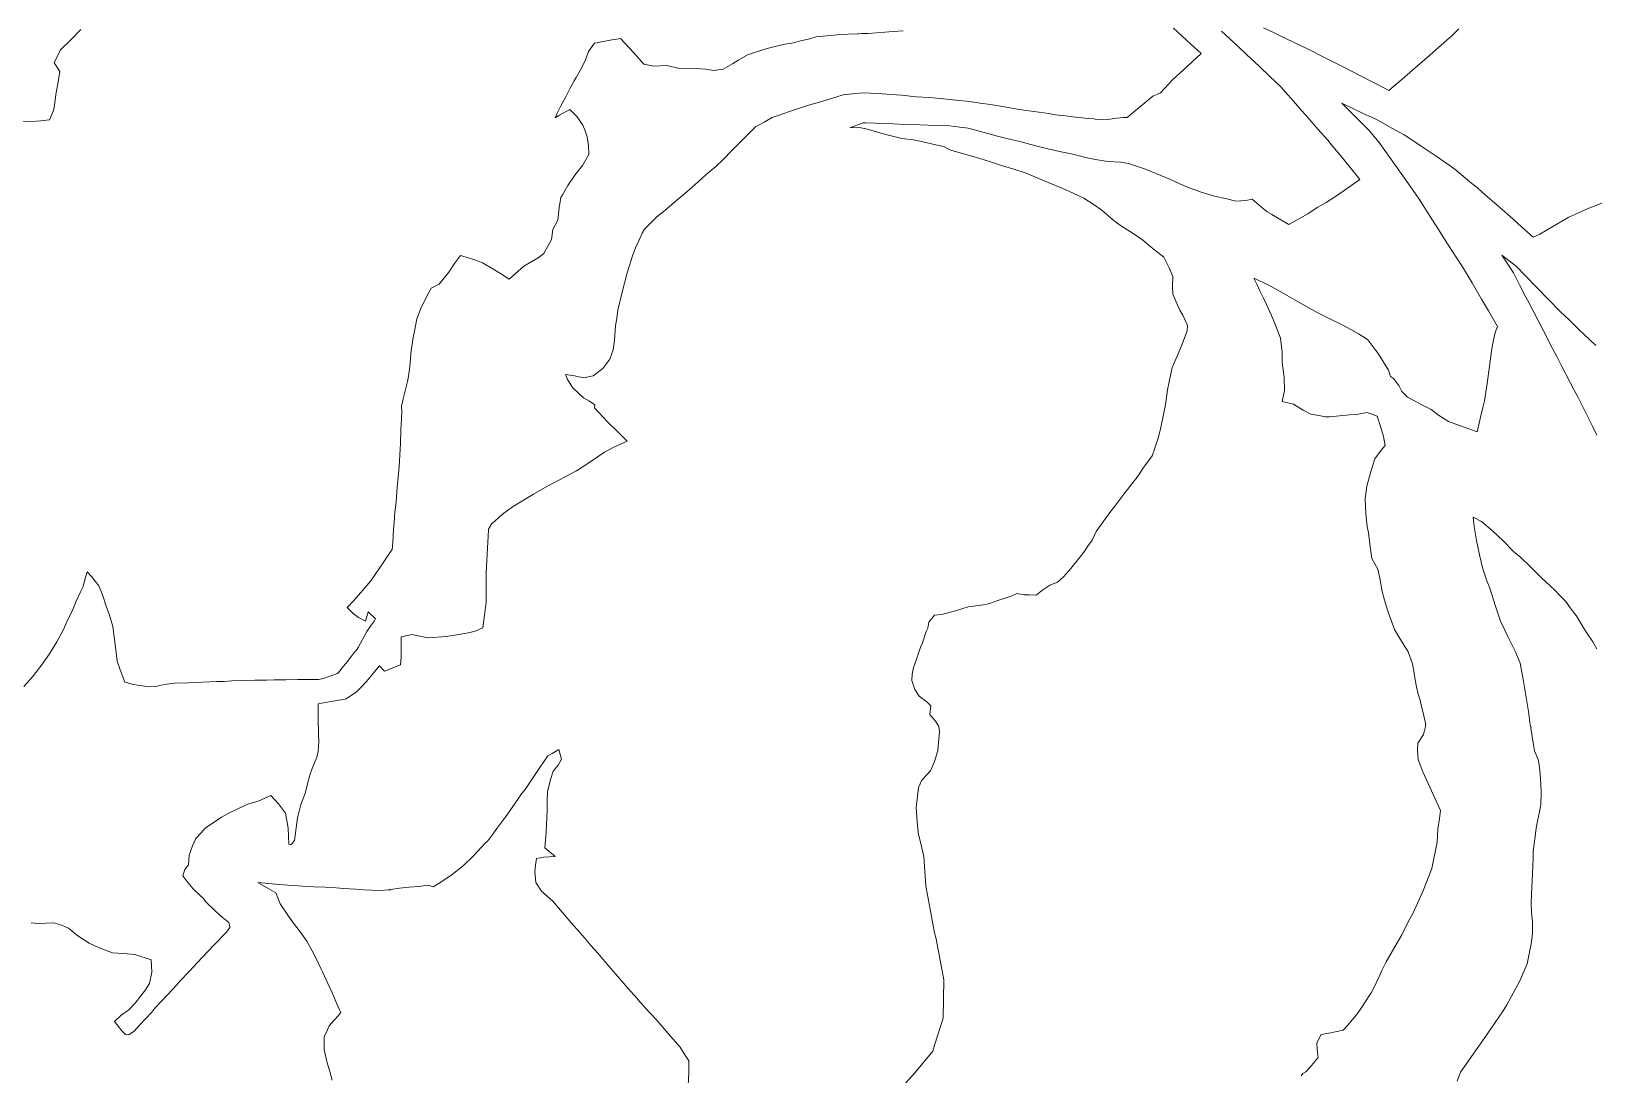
# Model space of a CAD drawing. Header units: inches. Extents: x 11351264 to 11356330, y 6702313 to 6706468.
# Drawn here: x 11355344 to 11355857, y 6703829 to 6704172 of the extents above; entities that cross this region are included whole.
import ezdxf

# ---------------------------------------------------------------- set-up
doc = ezdxf.new("R2010")
doc.units = ezdxf.units.IN
doc.header["$MEASUREMENT"] = 0
doc.layers.add('Shumate_Contours_clip1', color=7, linetype='Continuous', lineweight=0)

msp = doc.modelspace()

# ---------------------------------------------------------------- linework, layer by layer
at = {"layer": 'Shumate_Contours_clip1'}
for points, elevation in [([(11355359.96, 6704172.28), (11355356.48, 6704168.72), (11355353.26, 6704165.54), (11355351.17, 6704161.3), (11355353, 6704158.45), (11355352.37, 6704154.43), (11355351.76, 6704150.95), (11355351.26, 6704147.27), (11355350.96, 6704145.68), (11355349.66, 6704142.64), (11355346.74, 6704142.26), (11355343.69, 6704142.11), (11355340.62, 6704141.99)], 1372), ([(11355629.82, 6704171.87), (11355626.58, 6704171.55), (11355623.85, 6704171.35), (11355621.12, 6704171.16), (11355618.36, 6704170.99), (11355616.33, 6704170.89), (11355615.26, 6704170.87), (11355614.96, 6704170.85), (11355611.78, 6704170.76), (11355608.24, 6704170.54), (11355604.75, 6704170.21), (11355601.29, 6704169.81), (11355599.21, 6704169.21), (11355596.1, 6704168.53), (11355593.8, 6704167.9), (11355590.41, 6704167.29), (11355586.55, 6704166.33), (11355584.48, 6704165.81), (11355582.44, 6704165.11), (11355578.75, 6704163.98), (11355575.87, 6704162.32), (11355573.78, 6704160.95), (11355570.82, 6704159.21), (11355567.71, 6704158.85), (11355564.97, 6704159.23), (11355561.73, 6704159.49), (11355555.96, 6704159.55), (11355552.18, 6704160.44), (11355548.04, 6704160.21), (11355544.72, 6704160.91), (11355541.42, 6704164.63), (11355537.08, 6704169.28), (11355533.7, 6704168.74), (11355530.31, 6704168.14), (11355529.4, 6704167.92), (11355528.48, 6704167.74), (11355526.51, 6704165.04), (11355525.63, 6704162.31), (11355525.46, 6704161.94), (11355523.95, 6704159.04), (11355522.55, 6704156.47), (11355521.86, 6704155.37), (11355520.55, 6704152.98), (11355519.08, 6704150.12), (11355517.48, 6704147.25), (11355516.23, 6704144.75), (11355515.67, 6704143.22), (11355516.21, 6704143.55), (11355517.05, 6704144.11), (11355520.46, 6704146.01), (11355522.84, 6704143.57), (11355524.68, 6704140.82), (11355525.49, 6704138.95), (11355526.11, 6704137.03), (11355526.59, 6704134.05), (11355526.65, 6704131.21), (11355524.58, 6704127.64), (11355522.08, 6704124.41), (11355519.78, 6704121.01), (11355518.02, 6704117.96), (11355517.48, 6704117.08), (11355516.88, 6704113.76), (11355516.54, 6704109.72), (11355514.85, 6704106.63), (11355514.41, 6704103.3), (11355511.93, 6704098.71), (11355510.02, 6704097.35), (11355505.35, 6704094.57), (11355500.47, 6704090.3), (11355497.63, 6704092.15), (11355495.12, 6704093.7), (11355491.81, 6704095.62), (11355489.46, 6704096.55), (11355487.51, 6704097.21), (11355484.52, 6704098.07), (11355482.53, 6704095.43), (11355480.74, 6704092.55), (11355477.56, 6704088.68), (11355474.96, 6704087.34), (11355473.53, 6704084.72), (11355472.61, 6704082.87), (11355471.68, 6704081.01), (11355470.24, 6704077.31), (11355469.42, 6704073.29), (11355468.98, 6704071.18), (11355468.36, 6704066.67), (11355468.17, 6704064.59), (11355468.01, 6704062.51), (11355467.74, 6704060.02), (11355467.35, 6704057.77), (11355467.13, 6704056.7), (11355466.24, 6704053.2), (11355465.68, 6704051.01), (11355465.19, 6704048.66), (11355465.31, 6704046.63), (11355465, 6704040.7), (11355464.87, 6704036.47), (11355464.6, 6704032.49), (11355464.38, 6704028.77), (11355464.08, 6704025.17), (11355463.8, 6704021.99), (11355463.38, 6704017.1), (11355463.03, 6704013.88), (11355462.76, 6704010.45), (11355462.59, 6704008.11), (11355462.28, 6704003.89), (11355462.12, 6704001.57), (11355460.76, 6703999.66), (11355458.94, 6703996.92), (11355456.8, 6703993.69), (11355455.06, 6703991.32), (11355453.18, 6703989.02), (11355451.06, 6703986.58), (11355449.65, 6703984.99), (11355447.39, 6703982.52), (11355449.33, 6703980.59), (11355451.08, 6703979.27), (11355453.37, 6703978.02), (11355454.28, 6703981.11), (11355456.64, 6703978.77), (11355456.33, 6703978.13), (11355455.03, 6703976.36), (11355453.84, 6703974.69), (11355453.72, 6703974.44), (11355452.39, 6703971.98), (11355450.98, 6703969.37), (11355450.62, 6703968.9), (11355449.01, 6703966.86), (11355447.4, 6703964.81), (11355446.16, 6703963.23), (11355444.55, 6703961.19), (11355444.33, 6703960.98), (11355444.13, 6703960.82), (11355442, 6703960.05), (11355439.58, 6703959.18), (11355437.95, 6703958.93), (11355435.08, 6703958.91), (11355431.17, 6703958.86), (11355427.26, 6703958.81), (11355423.35, 6703958.74), (11355420.87, 6703958.72), (11355417.07, 6703958.64), (11355413.29, 6703958.57), (11355409.5, 6703958.49), (11355406.93, 6703958.26), (11355404.55, 6703958.22), (11355399.91, 6703958.06), (11355395.3, 6703957.86), (11355390.71, 6703957.65), (11355388.19, 6703957.32), (11355385.63, 6703956.9), (11355384.5, 6703956.5), (11355381.82, 6703956.64), (11355379.19, 6703956.89), (11355376.66, 6703957.39), (11355374.46, 6703958.03), (11355374.25, 6703958.1), (11355374.06, 6703958.85), (11355372.81, 6703962.09), (11355371.82, 6703964.93), (11355371.34, 6703969.55), (11355370.91, 6703972.96), (11355370.45, 6703976.34), (11355369.33, 6703980.07), (11355368.22, 6703983.01), (11355367.06, 6703986.66), (11355365.8, 6703989.62), (11355363.38, 6703992.76), (11355361.94, 6703994.27), (11355361.25, 6703991.71), (11355360.64, 6703989.44), (11355359.86, 6703987.71), (11355358.38, 6703984.59), (11355357.28, 6703981.92), (11355355.36, 6703977.8), (11355354.2, 6703975.34), (11355352.01, 6703971.28), (11355349.6, 6703967.37), (11355347.04, 6703963.63), (11355344.09, 6703959.74), (11355341.25, 6703956.56)], 1370), ([(11355718.64, 6704172.65), (11355721.31, 6704170.21), (11355722.89, 6704168.74), (11355727.65, 6704164.42), (11355724.73, 6704161.65), (11355721.74, 6704158.92), (11355718.39, 6704155.84), (11355714.33, 6704151.49), (11355711.82, 6704150.35), (11355708.5, 6704147.63), (11355706.14, 6704145.69), (11355703.42, 6704143.42), (11355702.16, 6704143.4), (11355699.97, 6704143.12), (11355696.2, 6704142.56), (11355692.92, 6704142.85), (11355692.47, 6704142.91), (11355689.61, 6704143.19), (11355686.37, 6704143.52), (11355683.14, 6704143.88), (11355679.9, 6704144.26), (11355677.7, 6704144.66), (11355672.76, 6704145.3), (11355669.44, 6704145.78), (11355666.12, 6704146.27), (11355662.41, 6704147.02), (11355658.47, 6704147.59), (11355655.08, 6704148.1), (11355651.68, 6704148.6), (11355647.1, 6704149.1), (11355643.08, 6704149.51), (11355638.65, 6704149.94), (11355634.14, 6704150.14), (11355629.33, 6704150.65), (11355624.52, 6704151.04), (11355621.39, 6704151.29), (11355616.85, 6704151.51), (11355614.14, 6704151.25), (11355610.2, 6704150.86), (11355605.99, 6704149.51), (11355603.45, 6704148.78), (11355598.49, 6704147.26), (11355592.56, 6704145.33), (11355588.81, 6704144.03), (11355586.86, 6704143.33), (11355584.2, 6704141.88), (11355581.37, 6704140.31), (11355578.07, 6704137.05), (11355575.2, 6704134.23), (11355573.57, 6704132.53), (11355570.77, 6704129.57), (11355568.32, 6704127.25), (11355565.11, 6704124.51), (11355562.66, 6704122.36), (11355560.54, 6704120.49), (11355558.1, 6704118.35), (11355555.6, 6704116.21), (11355552.3, 6704113.38), (11355548.85, 6704110.61), (11355544.96, 6704106.71), (11355544.15, 6704105.38), (11355543.41, 6704103.63), (11355541.96, 6704100.57), (11355541.12, 6704098.3), (11355539.21, 6704092.41), (11355537.61, 6704086.05), (11355536.23, 6704080.1), (11355536.19, 6704079.92), (11355536.1, 6704079.41), (11355535.82, 6704077.43), (11355535.44, 6704075.08), (11355535.06, 6704070.26), (11355534.65, 6704067.14), (11355533.52, 6704064.05), (11355531.23, 6704060.99), (11355528.14, 6704058.56), (11355524.96, 6704057.92), (11355521.38, 6704058.67), (11355519.05, 6704058.98), (11355519.51, 6704057.61), (11355521.35, 6704054.8), (11355523.41, 6704052.8), (11355524.94, 6704051.4), (11355526.86, 6704050.21), (11355528.63, 6704049.08), (11355528.51, 6704048.12), (11355532.85, 6704043.5), (11355536.18, 6704040.16), (11355539.23, 6704037.09), (11355534.67, 6704035.04), (11355531.78, 6704033.49), (11355526.95, 6704030.27), (11355522.57, 6704027.34), (11355512.86, 6704022.2), (11355508.5, 6704019.68), (11355501.58, 6704015.53), (11355498.29, 6704013.14), (11355495.84, 6704010.86), (11355494.85, 6704010.11), (11355493.78, 6704008.23), (11355493.63, 6704005.85), (11355493.37, 6704002.16), (11355492.97, 6703993.86), (11355492.96, 6703990.95), (11355492.93, 6703984.15), (11355491.93, 6703975.9), (11355489.36, 6703974.82), (11355487.17, 6703974.22), (11355482.63, 6703973.42), (11355479.87, 6703973.04), (11355473.81, 6703972.6), (11355471.22, 6703973.09), (11355468.58, 6703973.72), (11355465.11, 6703972.87), (11355465.1, 6703968.85), (11355465.05, 6703966.24), (11355464.81, 6703963.73), (11355459.57, 6703961.61), (11355457.97, 6703963.42), (11355455.66, 6703960.67), (11355454.19, 6703958.9), (11355453.68, 6703958.28), (11355451.9, 6703956.43), (11355450.39, 6703954.86), (11355446.97, 6703952.6), (11355446.58, 6703952.48), (11355441.42, 6703951.55), (11355437.87, 6703950.91), (11355437.8, 6703946.15), (11355437.96, 6703941), (11355438.04, 6703938.41), (11355437.81, 6703935.41), (11355437.37, 6703933.43), (11355435.83, 6703929.7), (11355435.1, 6703927.52), (11355434.27, 6703924.7), (11355433.54, 6703921.48), (11355432.11, 6703917.86), (11355431.04, 6703913.46), (11355430.06, 6703906.07), (11355429.33, 6703905.04), (11355428.94, 6703904.74), (11355428.77, 6703904.74), (11355428.72, 6703904.74), (11355428.22, 6703904.81), (11355427.98, 6703910.05), (11355427.1, 6703915.08), (11355424.83, 6703918.12), (11355422.3, 6703920.8), (11355418.16, 6703919.01), (11355414.66, 6703917.94), (11355408.46, 6703915.06), (11355406.06, 6703913.7), (11355400.69, 6703910.11), (11355399.45, 6703908.52), (11355397.72, 6703906.74), (11355396.59, 6703904.26), (11355395.5, 6703901.2), (11355395.27, 6703898.08), (11355394.1, 6703896.53), (11355393.38, 6703894.46), (11355395.05, 6703892.25), (11355396.82, 6703890.24), (11355399.31, 6703887.78), (11355400.15, 6703887.02), (11355400.79, 6703886.06), (11355404.21, 6703882.8), (11355406.35, 6703880.93), (11355408.54, 6703879.16), (11355408.87, 6703877.85), (11355408.81, 6703877.45), (11355407.78, 6703875.95), (11355403.71, 6703871.78), (11355399.63, 6703867.52), (11355395.55, 6703863.19), (11355392.42, 6703859.86), (11355391.39, 6703858.66), (11355388.34, 6703855.36), (11355386.3, 6703853.17), (11355384.26, 6703850.98), (11355383.17, 6703849.76), (11355381.12, 6703847.55), (11355379.27, 6703845.59), (11355377.39, 6703843.46), (11355375.67, 6703842.26), (11355374.57, 6703842.36), (11355373.42, 6703843.54), (11355371.01, 6703846.66), (11355373.21, 6703848.71), (11355375.63, 6703850.42), (11355377.75, 6703852.68), (11355379.58, 6703855.06), (11355381.13, 6703857.03), (11355382.47, 6703859.13), (11355383.21, 6703862.81), (11355383.05, 6703866.88), (11355377.65, 6703868.69), (11355373.92, 6703868.94), (11355370.29, 6703869.19), (11355365.89, 6703870.81), (11355362.63, 6703872.35), (11355358.89, 6703874.73), (11355355.88, 6703877.24), (11355353.87, 6703878.14), (11355351.06, 6703879.01), (11355346.07, 6703878.84), (11355343.58, 6703879.01)], 1368), ([(11355734.3, 6704171.71), (11355739.79, 6704166.67), (11355742.58, 6704164.09), (11355746.69, 6704160.23), (11355750.23, 6704156.86), (11355753.79, 6704153.41), (11355755.2, 6704151.79), (11355757.93, 6704148.75), (11355760.64, 6704145.64), (11355762.05, 6704144.09), (11355766.08, 6704139.44), (11355769.21, 6704135.96), (11355770.84, 6704133.98), (11355773.42, 6704130.87), (11355776.67, 6704126.87), (11355779.81, 6704123.01), (11355775.69, 6704120.15), (11355772.12, 6704117.71), (11355768.66, 6704115.5), (11355765.79, 6704113.88), (11355762.74, 6704111.8), (11355756.48, 6704108.23), (11355752.01, 6704110.89), (11355750.92, 6704111.49), (11355749.29, 6704112.41), (11355747.43, 6704113.99), (11355744.42, 6704116.55), (11355742.34, 6704116.17), (11355739, 6704115.88), (11355736.1, 6704116.62), (11355732.09, 6704117.6), (11355727.35, 6704118.99), (11355723.57, 6704120.38), (11355720.67, 6704121.65), (11355717.63, 6704122.97), (11355714.46, 6704124.34), (11355709.45, 6704126.37), (11355707.42, 6704127.06), (11355703.77, 6704128.28), (11355701.22, 6704128.67), (11355697.02, 6704128.95), (11355693.04, 6704129.61), (11355689.69, 6704130.28), (11355687.18, 6704130.91), (11355685.01, 6704131.41), (11355681.67, 6704132.05), (11355677.33, 6704133.13), (11355672.99, 6704134.21), (11355668.1, 6704135.46), (11355665.22, 6704136.11), (11355660.84, 6704137.25), (11355656.46, 6704138.4), (11355651.15, 6704139.84), (11355648.49, 6704140.25), (11355645.17, 6704140.66), (11355641.59, 6704140.74), (11355638.01, 6704140.84), (11355632.43, 6704141.02), (11355628.54, 6704141.2), (11355624.66, 6704141.39), (11355620.77, 6704141.54), (11355617.51, 6704141.6), (11355616.76, 6704141.57), (11355616.42, 6704141.53), (11355612.34, 6704140), (11355615.67, 6704140.12), (11355616.52, 6704139.92), (11355617.17, 6704139.78), (11355619.19, 6704139.17), (11355622.54, 6704138.23), (11355625.93, 6704137.34), (11355629.37, 6704136.49), (11355633.29, 6704136.03), (11355637.27, 6704135.18), (11355639.64, 6704134.64), (11355643.05, 6704133.84), (11355645.48, 6704132.69), (11355649.67, 6704131.49), (11355653.93, 6704130.29), (11355658.2, 6704128.95), (11355662.5, 6704127.56), (11355666.16, 6704126.37), (11355670.23, 6704125.05), (11355676.15, 6704122.62), (11355682.27, 6704120.12), (11355685.7, 6704118.54), (11355689.17, 6704116.89), (11355692.57, 6704114.65), (11355695.11, 6704113), (11355698.56, 6704109.93), (11355699.99, 6704108.84), (11355701.53, 6704107.74), (11355705.01, 6704105.56), (11355708.41, 6704103.21), (11355710.7, 6704101.29), (11355712.95, 6704099.51), (11355715.4, 6704097.5), (11355717.19, 6704094.04), (11355718.4, 6704091.23), (11355718.22, 6704087.95), (11355718.42, 6704085.4), (11355719.41, 6704083.04), (11355720.2, 6704081.14), (11355720.72, 6704080.14), (11355721.62, 6704078.51), (11355723.24, 6704075.13), (11355723.12, 6704073.38), (11355721.25, 6704068.47), (11355719.75, 6704065.05), (11355718.19, 6704061.32), (11355717.16, 6704056.62), (11355716.61, 6704053.96), (11355715.93, 6704049.06), (11355715.43, 6704046.4), (11355714.34, 6704041.06), (11355713.44, 6704037.76), (11355712.38, 6704034.48), (11355711.6, 6704032.35), (11355708.57, 6704028.17), (11355707, 6704025.75), (11355702.28, 6704019.74), (11355699.28, 6704015.76), (11355697.66, 6704013.68), (11355693.2, 6704007.53), (11355691.84, 6704004.65), (11355690.48, 6704002.68), (11355689.16, 6704000.74), (11355686.76, 6703997.64), (11355684.3, 6703994.66), (11355682.36, 6703992.47), (11355680.56, 6703990.82), (11355678.02, 6703989.89), (11355675.74, 6703988.34), (11355673.5, 6703986.6), (11355671.16, 6703986.7), (11355669.53, 6703986.68), (11355667.71, 6703987.06), (11355667.21, 6703987.09), (11355665.31, 6703986.29), (11355663.05, 6703985.44), (11355660.88, 6703984.79), (11355658.51, 6703983.96), (11355657.44, 6703983.65), (11355656.2, 6703983.43), (11355651.18, 6703982.7), (11355647.03, 6703981.48), (11355642.58, 6703980.28), (11355640.12, 6703980), (11355638.24, 6703977.73), (11355637.95, 6703975.72), (11355637.39, 6703974.69), (11355636.18, 6703970.97), (11355635.58, 6703969.46), (11355634.36, 6703965.89), (11355633.28, 6703962.82), (11355632.83, 6703960.63), (11355632.74, 6703958.57), (11355632.78, 6703958.25), (11355633.63, 6703955.67), (11355635.11, 6703953.45), (11355637.64, 6703951.55), (11355637.95, 6703951.22), (11355638.98, 6703950.28), (11355638.61, 6703947.43), (11355640.5, 6703945.21), (11355641.55, 6703943.48), (11355641.74, 6703941.8), (11355641.23, 6703935.59), (11355640.13, 6703931.96), (11355638.87, 6703928.94), (11355635.95, 6703925.81), (11355634.86, 6703923.44), (11355634.44, 6703919.64), (11355634.12, 6703916.76), (11355634.54, 6703910.86), (11355634.86, 6703908.06), (11355635.66, 6703905.06), (11355636.68, 6703900.76), (11355637.32, 6703891.04), (11355637.8, 6703888.17), (11355640.18, 6703875.74), (11355640.67, 6703873.79), (11355643.23, 6703860.29), (11355642.96, 6703847.74), (11355640.28, 6703839.18), (11355639.64, 6703836.95), (11355633.72, 6703829.78), (11355627.06, 6703822.31)], 1366), ([(11355812.26, 6704172.43), (11355810.06, 6704170.27), (11355804.72, 6704165.61), (11355802.75, 6704163.85), (11355797.07, 6704158.88), (11355794.45, 6704156.66), (11355789.31, 6704152.24), (11355785.61, 6704154.2), (11355783.98, 6704155.02), (11355780.2, 6704156.99), (11355774.05, 6704160.14), (11355768.42, 6704163), (11355762.56, 6704165.94), (11355758.23, 6704168.02), (11355753.19, 6704170.42), (11355751.25, 6704171.33), (11355748.15, 6704172.81)], 1366), ([(11355870.5, 6704119.57), (11355854.89, 6704113.64), (11355848.19, 6704110.57), (11355838.88, 6704105.06), (11355836.65, 6704104.09), (11355832.87, 6704107.52), (11355830.08, 6704109.97), (11355825.62, 6704113.96), (11355820.07, 6704118.76), (11355818.33, 6704120.26), (11355816.56, 6704121.72), (11355810.99, 6704126.42), (11355807.94, 6704128.51), (11355804.85, 6704130.63), (11355799.52, 6704134.19), (11355797.11, 6704135.79), (11355794.31, 6704137.68), (11355792.46, 6704138.69), (11355790.48, 6704139.78), (11355785.62, 6704142.46), (11355783.56, 6704143.44), (11355781.1, 6704144.6), (11355777.48, 6704146.33), (11355773.88, 6704148.06), (11355776.49, 6704145.47), (11355779.35, 6704142.64), (11355780.88, 6704141.07), (11355782.73, 6704139.22), (11355786.09, 6704135.16), (11355789.02, 6704131.05), (11355791.44, 6704127.66), (11355793.86, 6704124.26), (11355796.28, 6704120.84), (11355799.28, 6704116.54), (11355802.84, 6704110.92), (11355806.17, 6704105.68), (11355807.57, 6704103.43), (11355809.77, 6704100.09), (11355813.43, 6704094.4), (11355816.59, 6704089.07), (11355819.73, 6704083.74), (11355821.97, 6704079.91), (11355824.96, 6704074.79), (11355824.5, 6704073.65), (11355824.08, 6704072.41), (11355823.35, 6704068.72), (11355823.03, 6704066.67), (11355822.34, 6704061.77), (11355821.51, 6704056.06), (11355820.63, 6704050.36), (11355820.12, 6704048.17), (11355819.49, 6704045.49), (11355818.93, 6704043.07), (11355818.24, 6704040.19), (11355814.04, 6704041.74), (11355808.84, 6704043.58), (11355805.93, 6704045.45), (11355803.2, 6704047.57), (11355800.08, 6704049.11), (11355797.71, 6704050.38), (11355795.4, 6704051.56), (11355793.59, 6704053.48), (11355792.56, 6704055.45), (11355790.76, 6704057.67), (11355789.82, 6704058.33), (11355789.19, 6704060.41), (11355788.26, 6704061.91), (11355785.8, 6704065.94), (11355785.04, 6704066.9), (11355782.35, 6704070.38), (11355781.67, 6704070.98), (11355779.29, 6704072.4), (11355776.82, 6704073.8), (11355773.91, 6704075.32), (11355769.93, 6704077.27), (11355765.99, 6704079.29), (11355761.78, 6704081.6), (11355758.23, 6704083.62), (11355755.13, 6704085.33), (11355751.66, 6704087.35), (11355749.94, 6704088.31), (11355744.99, 6704090.67), (11355745.94, 6704088.66), (11355746.98, 6704086.48), (11355748.14, 6704084.11), (11355749.13, 6704082.04), (11355750.73, 6704078.37), (11355752.28, 6704074.68), (11355753.76, 6704070.97), (11355754.25, 6704066.32), (11355754.27, 6704062.97), (11355754.9, 6704057.99), (11355754.99, 6704053.75), (11355754.25, 6704050.12), (11355758, 6704049.28), (11355761.18, 6704047.31), (11355763.62, 6704045.95), (11355766.84, 6704045.44), (11355768.42, 6704045.12), (11355769.79, 6704045.1), (11355773.03, 6704045.48), (11355776.33, 6704045.72), (11355778.6, 6704045.9), (11355782.14, 6704046.54), (11355785.43, 6704045.29), (11355786.7, 6704041.57), (11355787.58, 6704038.64), (11355788.06, 6704035.71), (11355786.78, 6704034.17), (11355784.71, 6704031.36), (11355783.45, 6704027.46), (11355782.05, 6704022.31), (11355781.47, 6704018.36), (11355781.7, 6704013.38), (11355782.2, 6704009.09), (11355782.56, 6704007.05), (11355783.11, 6704002.45), (11355783.73, 6703998.66), (11355785.71, 6703995.15), (11355786.31, 6703992.17), (11355787.1, 6703987.82), (11355787.88, 6703984.92), (11355788.56, 6703982.79), (11355789.44, 6703980.11), (11355791.12, 6703975.34), (11355792.54, 6703972.94), (11355794, 6703970.58), (11355795.58, 6703968.03), (11355797.05, 6703964.08), (11355797.57, 6703960.97), (11355797.97, 6703958.75), (11355798.41, 6703956.54), (11355798.88, 6703954.12), (11355799.57, 6703952.07), (11355799.95, 6703950.06), (11355800.57, 6703947.95), (11355801.28, 6703944.61), (11355801.36, 6703944), (11355801.38, 6703943.87), (11355800.61, 6703940.9), (11355798.81, 6703937.99), (11355798.72, 6703935.69), (11355798.91, 6703932.62), (11355800.48, 6703928.56), (11355803.23, 6703922.4), (11355806.27, 6703915.91), (11355805.86, 6703913.23), (11355805.34, 6703909.81), (11355805.13, 6703905.52), (11355803.34, 6703896.9), (11355800.44, 6703889.27), (11355797.11, 6703882.05), (11355795.78, 6703879.62), (11355793.54, 6703875.1), (11355791.3, 6703871.1), (11355788.43, 6703866.23), (11355787.03, 6703863.34), (11355786.1, 6703861.4), (11355784.41, 6703857.87), (11355783.44, 6703856.04), (11355782.64, 6703854.7), (11355782.06, 6703853.85), (11355779.98, 6703850.68), (11355778.7, 6703848.88), (11355777.27, 6703847.14), (11355775.78, 6703845.42), (11355774.25, 6703843.77), (11355772.24, 6703843.35), (11355770.2, 6703842.95), (11355767.03, 6703842.43), (11355765.62, 6703839.67), (11355765.74, 6703837.44), (11355766.13, 6703834.78), (11355763.91, 6703832.17), (11355761.98, 6703830.17), (11355761.02, 6703829.59), (11355760.48, 6703828.8)], 1364), ([(11355857.24, 6704068.57), (11355851.58, 6704073.92), (11355848.42, 6704076.97), (11355845.52, 6704079.73), (11355841.66, 6704083.64), (11355837.79, 6704087.63), (11355833.91, 6704091.63), (11355831.23, 6704094.43), (11355826.37, 6704098.17), (11355829.23, 6704093.97), (11355830.19, 6704092.33), (11355832.29, 6704088.27), (11355834.3, 6704084.4), (11355835.33, 6704082.4), (11355838.39, 6704076.53), (11355841.44, 6704070.66), (11355842.4, 6704068.78), (11355844.37, 6704064.93), (11355846.07, 6704061.62), (11355847.35, 6704059.16), (11355850.07, 6704053.91), (11355851.38, 6704051.42), (11355853.45, 6704047.48), (11355856.21, 6704041.8), (11355857.54, 6704039.14)], 1362), ([(11355857.6, 6703968.95), (11355856.19, 6703971.23), (11355854.12, 6703974.38), (11355853.03, 6703976.1), (11355850.77, 6703979.86), (11355850.31, 6703980.48), (11355848.84, 6703982.45), (11355847.34, 6703984.47), (11355845.61, 6703986.28), (11355843.5, 6703988.46), (11355839.53, 6703992.2), (11355837.88, 6703993.81), (11355835.53, 6703996.09), (11355832.57, 6703998.98), (11355830.18, 6704000.97), (11355826.76, 6704004.39), (11355823.33, 6704007.73), (11355819.73, 6704010.73), (11355817.01, 6704012.21), (11355817.27, 6704009.08), (11355818, 6704004.5), (11355819.06, 6703999.85), (11355820.16, 6703995.19), (11355821.46, 6703991.32), (11355822.38, 6703988.91), (11355824.26, 6703983), (11355825.9, 6703978.08), (11355828.48, 6703972.76), (11355829.64, 6703970.37), (11355830.77, 6703968.2), (11355832.35, 6703964.21), (11355833.36, 6703958.93), (11355834.3, 6703953.66), (11355835.15, 6703948.41), (11355835.71, 6703944), (11355835.82, 6703943.48), (11355835.97, 6703943.14), (11355835.94, 6703942.88), (11355836.38, 6703940.22), (11355836.76, 6703937.49), (11355837.06, 6703935.46), (11355838.32, 6703932.67), (11355838.49, 6703931.53), (11355838.88, 6703929.18), (11355839.2, 6703924.72), (11355839.25, 6703921.51), (11355839.13, 6703917.84), (11355838.74, 6703915.41), (11355838.06, 6703912.41), (11355837.64, 6703910.07), (11355837.21, 6703906.52), (11355836.67, 6703902.53), (11355836.61, 6703900.21), (11355836.5, 6703897.78), (11355836.32, 6703892.86), (11355836.09, 6703888.29), (11355835.99, 6703885.49), (11355836.16, 6703882.61), (11355836.47, 6703879.22), (11355836.41, 6703875.46), (11355836.02, 6703872.16), (11355834.74, 6703865.61), (11355832.29, 6703859.99), (11355828.01, 6703852.14), (11355826.64, 6703849.8), (11355820.57, 6703841.09), (11355814.14, 6703831.87), (11355812.85, 6703830.04), (11355811.73, 6703827.1)], 1362), ([(11355559.31, 6703825.66), (11355559.45, 6703829.89), (11355559.45, 6703833.69), (11355558.2, 6703835.74), (11355556.63, 6703838.23), (11355552.68, 6703842.75), (11355548.73, 6703847.27), (11355545.17, 6703851.13), (11355544.05, 6703852.44), (11355543.56, 6703853), (11355541.75, 6703855.05), (11355540.29, 6703856.71), (11355538.18, 6703859.11), (11355536.08, 6703861.51), (11355534.01, 6703863.92), (11355531.94, 6703866.34), (11355529.72, 6703868.94), (11355527.48, 6703871.48), (11355525.26, 6703874.06), (11355523.73, 6703875.82), (11355521.01, 6703878.91), (11355514.8, 6703886.18), (11355512.98, 6703887.82), (11355511.18, 6703889.45), (11355509.32, 6703892.25), (11355508.99, 6703895.88), (11355509.15, 6703897.96), (11355509.46, 6703900.17), (11355511.88, 6703900.58), (11355515.61, 6703900.85), (11355512.27, 6703903.68), (11355512.64, 6703908.66), (11355512.78, 6703911.33), (11355512.9, 6703913.61), (11355512.96, 6703915.8), (11355513.03, 6703918.94), (11355513.13, 6703922.18), (11355514.16, 6703926.39), (11355514.98, 6703928.85), (11355516.63, 6703930.78), (11355517.66, 6703932.71), (11355516.87, 6703935.87), (11355514.59, 6703934.62), (11355513.21, 6703933.87), (11355510.84, 6703930.32), (11355508.4, 6703926.68), (11355505.81, 6703922.78), (11355504.56, 6703921.33), (11355502.29, 6703918.03), (11355499.41, 6703913.98), (11355496.51, 6703909.95), (11355495.12, 6703908.17), (11355493.57, 6703905.96), (11355492.59, 6703905.22), (11355490.13, 6703902.42), (11355488.63, 6703900.78), (11355485.4, 6703897.73), (11355481.83, 6703894.89), (11355477.72, 6703892.19), (11355475.54, 6703890.83), (11355473.98, 6703891.42), (11355470.86, 6703890.91), (11355467.7, 6703890.71), (11355464.55, 6703890.39), (11355461.59, 6703889.92), (11355461.41, 6703889.86), (11355460.85, 6703889.87), (11355458.24, 6703889.69), (11355455.42, 6703889.7), (11355452.75, 6703889.86), (11355450.12, 6703890.08), (11355446.19, 6703890.3), (11355443.77, 6703890.53), (11355440.09, 6703890.75), (11355436.35, 6703890.89), (11355433.74, 6703891.01), (11355431.34, 6703891.16), (11355429.15, 6703891.25), (11355425.1, 6703891.64), (11355422.68, 6703891.85), (11355418, 6703892.27), (11355420.89, 6703890.59), (11355423.92, 6703888.93), (11355425.38, 6703885.3), (11355427.62, 6703881.89), (11355429.45, 6703879.39), (11355432.23, 6703875.59), (11355434.07, 6703872.96), (11355434.68, 6703871.98), (11355435.85, 6703869.89), (11355437.12, 6703867.36), (11355438.83, 6703863.78), (11355439.32, 6703862.69), (11355440.32, 6703860.52), (11355441.68, 6703857.68), (11355442.51, 6703855.81), (11355443.63, 6703853.2), (11355444.69, 6703850.74), (11355445.21, 6703849.55), (11355444.42, 6703848.48), (11355443.23, 6703847.14), (11355441.48, 6703845.25), (11355440.55, 6703843.09), (11355439.84, 6703841.71), (11355439.78, 6703837.44), (11355440.79, 6703833.05), (11355441.63, 6703830.25), (11355442.4, 6703827.41)], 1366)]:
    msp.add_lwpolyline(points, dxfattribs=dict(at, elevation=elevation))

doc.saveas('drawing.dxf')
